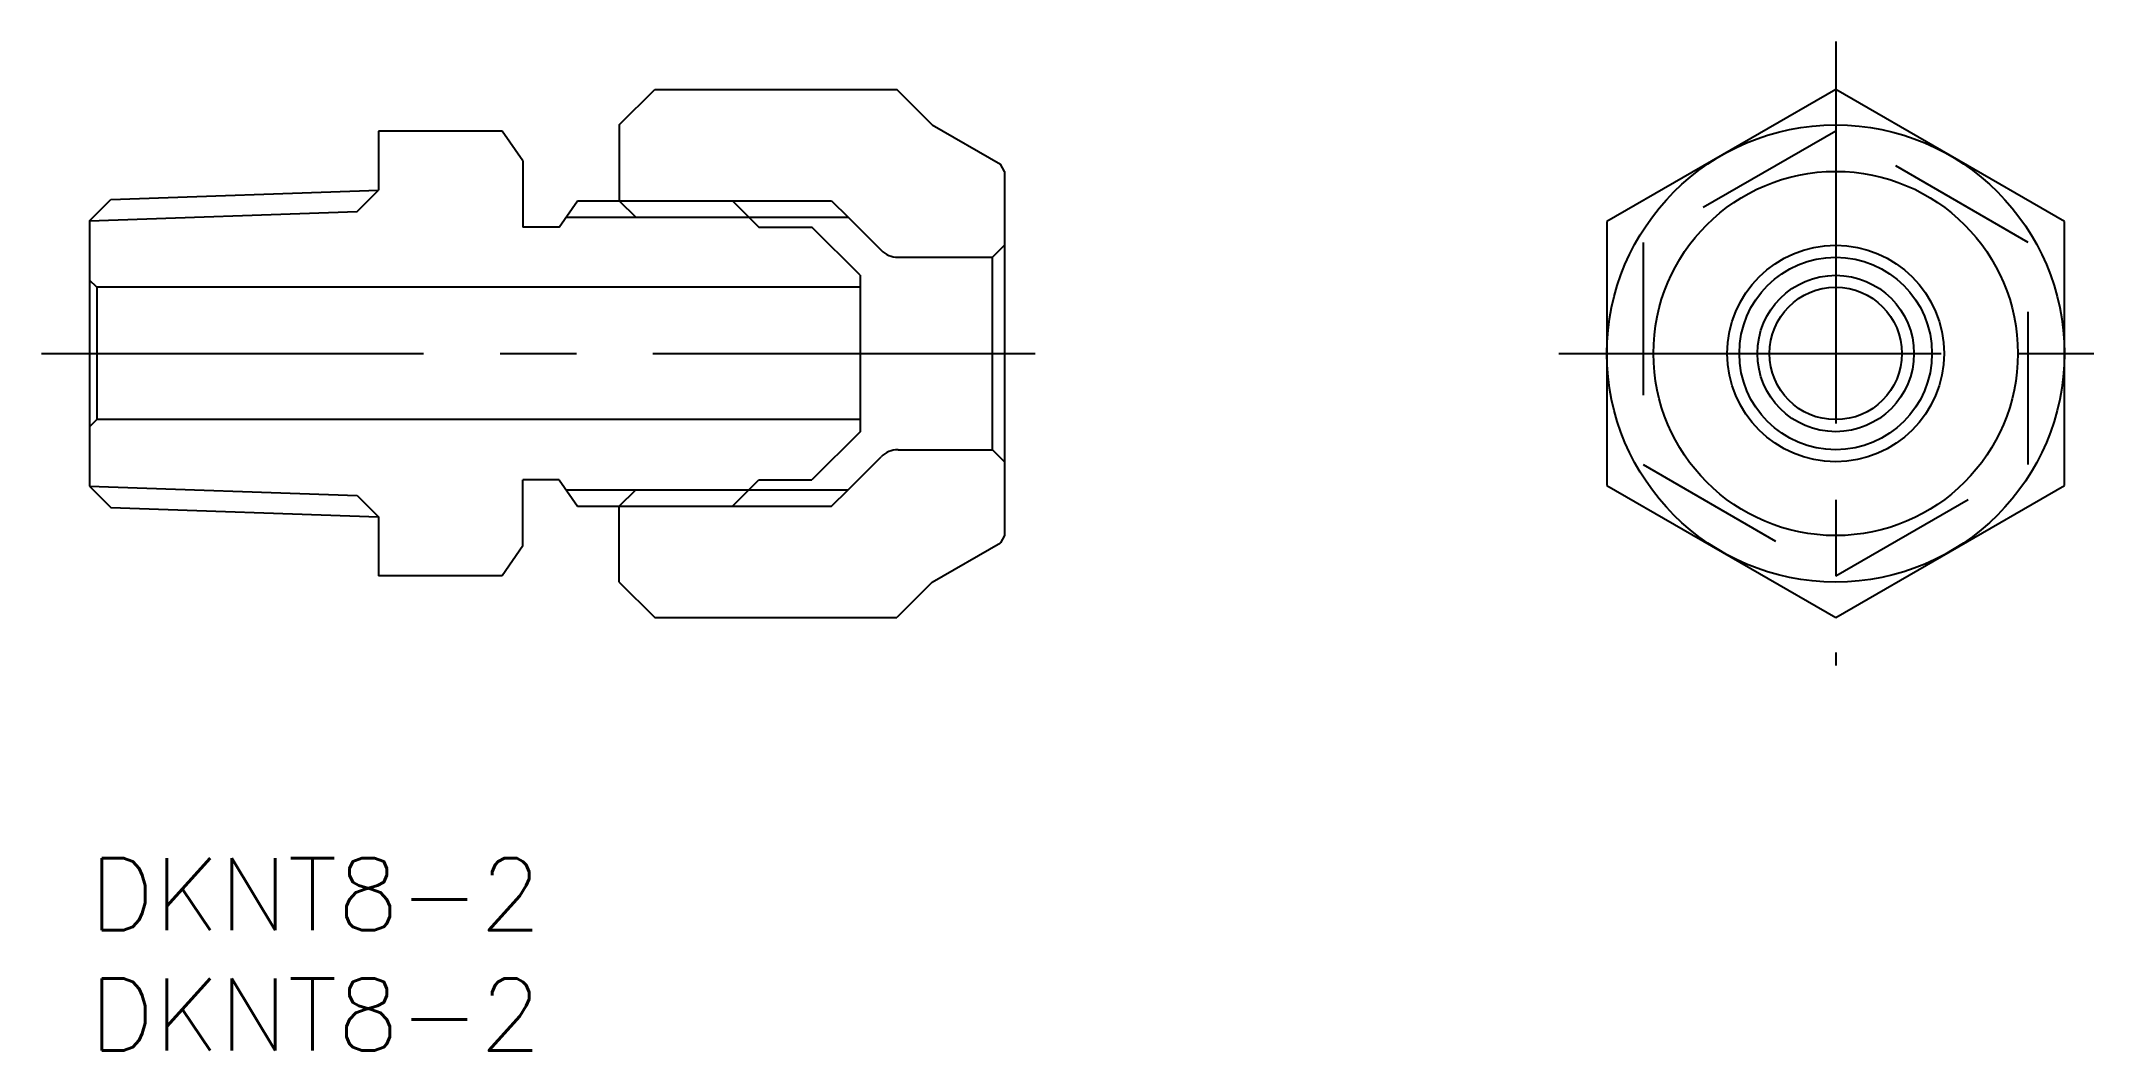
# Model space of a CAD drawing. Extents: x -2 to 84, y -8 to 33.9.
import ezdxf

# ---------------------------------------------------------------- set-up
doc = ezdxf.new("R2010")
doc.units = 0
doc.header["$LTSCALE"] = 0.5
doc.linetypes.add('CENTER', pattern=[50.8, 31.75, -6.35, 6.35, -6.35])
doc.linetypes.add('DASHED', pattern=[19.05, 12.7, -6.35])
for name, color, linetype in [('MSM_CENTER', 1, 'CENTER'), ('MSM_CONTINUOUS', 7, 'CONTINUOUS'), ('MSM_DASHED', 4, 'DASHED'), ('MSM_NARROW', 5, 'CONTINUOUS'), ('MSM_PART_NUMBER', 7, 'CONTINUOUS')]:
    doc.layers.add(name, color=color, linetype=linetype)
doc.styles.get("Standard").update_dxf_attribs({"font": 'txt.shx', "height": 3, "bigfont": 'bigfont.shx'})

# ---------------------------------------------------------------- blocks, each defined once
blk = doc.blocks.new('*U2')
at = {"layer": 'MSM_PART_NUMBER'}
blk.add_text('DKNT8-2', height=3, dxfattribs=at).set_placement((0, -3))
blk = doc.blocks.new('*U3')
at = {"layer": 'MSM_PART_NUMBER'}
blk.add_text('DKNT8-2', height=3, dxfattribs=at).set_placement((0, -8))

msp = doc.modelspace()

# ---------------------------------------------------------------- linework, layer by layer
at = {"layer": 'MSM_CENTER'}
for p, q in [((72.52, 33.939), (72.52, 8)), ((-2, 20.97), (40, 20.97)), ((61.02, 20.97), (84.02, 20.97))]:
    msp.add_line(p, q, dxfattribs=at)
at = {"layer": 'MSM_CONTINUOUS'}
for p, q in [((22, 30.47), (23.47, 31.939)), ((23.47, 31.939), (33.53, 31.939)), ((35, 30.47), (33.53, 31.939)), ((72.52, 31.939), (63.02, 26.454)), ((82.02, 26.454), (72.52, 31.939)), ((17.133, 30.207), (12, 30.207)), ((12, 30.207), (12, 27.757)), ((18, 28.97), (17.133, 30.207)), ((22, 30.47), (22, 27.32)), ((35, 30.47), (37.827, 28.838)), ((18, 28.97), (18, 26.22)), ((38, 28.538), (37.827, 28.838)), ((38, 28.538), (38, 13.402)), ((0.887, 27.369), (12, 27.757)), ((0, 26.482), (0.887, 27.369)), ((19.5, 26.22), (20.27, 27.32)), ((20.27, 27.32), (26.7, 27.32)), ((26.7, 27.32), (27.8, 26.22)), ((0, 26.482), (0, 15.457)), ((19.5, 26.22), (18, 26.22)), ((22.687, 26.633), (31.5, 26.633)), ((27.8, 26.22), (30, 26.22)), ((32, 24.22), (30, 26.22)), ((31.5, 26.633), (32.87, 25.263)), ((63.02, 26.454), (63.02, 15.485)), ((82.02, 15.485), (82.02, 26.454)), ((33.577, 24.97), (37.5, 24.97)), ((38, 25.47), (37.5, 24.97)), ((37.5, 16.97), (37.5, 24.97)), ((32, 24.22), (32, 17.72)), ((0.3, 23.72), (0, 24.02)), ((0.3, 23.72), (0.3, 18.22)), ((32, 23.72), (0.3, 23.72)), ((0, 17.92), (0.3, 18.22)), ((32, 18.22), (0.3, 18.22)), ((32, 17.72), (30, 15.72)), ((31.5, 15.307), (32.87, 16.677)), ((33.577, 16.97), (37.5, 16.97)), ((38, 16.47), (37.5, 16.97)), ((18, 12.97), (18, 15.72)), ((19.5, 15.72), (18, 15.72)), ((19.5, 15.72), (20.27, 14.62)), ((26.7, 14.62), (27.8, 15.72)), ((27.8, 15.72), (30, 15.72)), ((63.02, 15.485), (72.52, 10)), ((72.52, 10), (82.02, 15.485)), ((0, 15.457), (0.887, 14.57)), ((22.687, 15.307), (31.5, 15.307)), ((0.887, 14.57), (12, 14.182)), ((12, 14.182), (12, 11.732)), ((20.27, 14.62), (26.7, 14.62)), ((22, 11.47), (22, 14.62)), ((18, 12.97), (17.133, 11.732)), ((35, 11.47), (37.827, 13.102)), ((38, 13.402), (37.827, 13.102)), ((17.133, 11.732), (12, 11.732)), ((22, 11.47), (23.47, 10)), ((35, 11.47), (33.53, 10)), ((23.47, 10), (33.53, 10))]:
    msp.add_line(p, q, dxfattribs=at)
for radius in [9.5, 7.568, 4.5, 4, 3.25, 2.75]:
    msp.add_circle((72.52, 20.97), radius, dxfattribs=at)
for centre, start, end in [((33.577, 25.97), 225, 270), ((33.577, 15.97), 90, 135)]:
    msp.add_arc(centre, 1, start, end, dxfattribs=at)
at = {"layer": 'MSM_DASHED'}
for p, q in [((72.52, 30.207), (64.52, 25.588)), ((80.52, 25.588), (72.52, 30.207)), ((22, 27.32), (22.687, 26.633)), ((64.52, 25.588), (64.52, 16.351)), ((80.52, 16.351), (80.52, 25.588)), ((64.52, 16.351), (72.52, 11.732)), ((72.52, 11.732), (80.52, 16.351)), ((22, 14.62), (22.687, 15.307))]:
    msp.add_line(p, q, dxfattribs=at)
at = {"layer": 'MSM_NARROW'}
for p, q in [((11.117, 26.87), (12, 27.757)), ((0, 26.482), (11.117, 26.87)), ((22, 27.32), (30.813, 27.32)), ((30.813, 27.32), (31.5, 26.633)), ((19.789, 26.633), (27.387, 26.633)), ((0, 15.457), (11.117, 15.069)), ((11.117, 15.069), (12, 14.182)), ((19.789, 15.307), (27.387, 15.307)), ((30.813, 14.62), (31.5, 15.307)), ((22, 14.62), (30.813, 14.62))]:
    msp.add_line(p, q, dxfattribs=at)

# ---------------------------------------------------------------- block references
at = {"layer": 'MSM_CONTINUOUS'}
for name in ['*U2', '*U3']:
    msp.add_blockref(name, (0, 0), dxfattribs=at)

doc.saveas('drawing.dxf')
